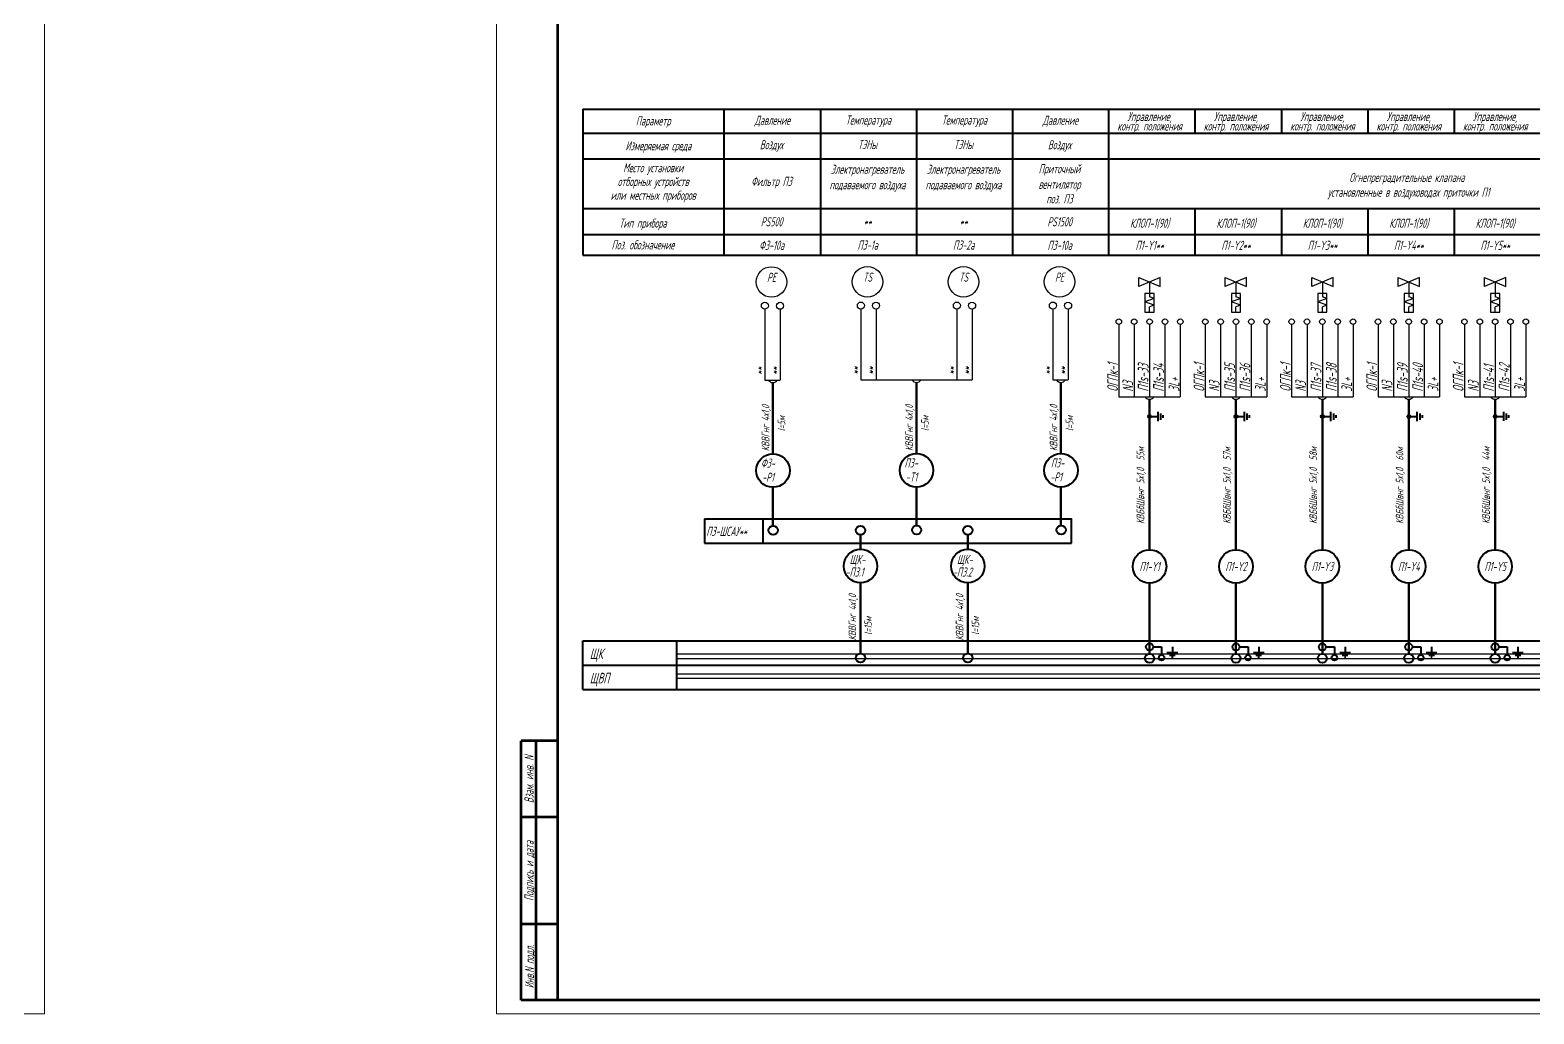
# Model space of a CAD drawing. Header units: millimetres. Extents: x -680 to 9204, y -4430 to 7779.
# Drawn here: x 3640.7 to 4133.7, y -2712.2 to -2389.7 of the extents above; entities that cross this region are included whole.
import ezdxf
from ezdxf.enums import TextEntityAlignment as Align

# ---------------------------------------------------------------- set-up
doc = ezdxf.new("R2010")
doc.units = ezdxf.units.MM
doc.layers.get('Defpoints').update_dxf_attribs({"color": 33})
for name, color, linetype, lineweight in [('text', 41, 'Continuous', 20), ('Арматура', 1, 'Continuous', 25), ('Датчики', 31, 'Continuous', 50), ('Земля', 233, 'Continuous', 40), ('Таблица', 253, 'Continuous', 40), ('Текст_КИП', 2, 'Continuous', 25), ('Толст.рамка', 7, 'Continuous', 60), ('Тонк.рамка', 10, 'Continuous', 20), ('Щиты_пульты', 5, 'Continuous', 40), ('Эл.кабель', 2, 'Continuous', 50)]:
    doc.layers.add(name, color=color, linetype=linetype, lineweight=lineweight)
doc.layers.add('ТЕКСТ', color=2, linetype='Continuous')
doc.styles.add('Simplex', font='simplex.shx', dxfattribs={"width": 0.7, "oblique": 15})

# ---------------------------------------------------------------- blocks, each defined once
blk = doc.blocks.new('Заземление')
for p, q in [((0, 0), (0, -1.99)), ((1.74, -1.99), (-1.77, -1.99)), ((0.92, -2.81), (-0.95, -2.81)), ((0.24, -3.5), (-0.27, -3.5))]:
    blk.add_line(p, q)

msp = doc.modelspace()

# ---------------------------------------------------------------- linework, layer by layer
for p, q in [((4009.228, -2477.669), (4006.195, -2478.755)), ((4009.228, -2479.841), (4006.195, -2478.755)), ((4009.228, -2477.669), (4007.711, -2477.055)), ((4009.228, -2479.841), (4007.711, -2480.384)), ((4037.553, -2477.669), (4034.52, -2478.755)), ((4037.553, -2479.84), (4034.52, -2478.755)), ((4037.553, -2477.669), (4036.036, -2477.055)), ((4037.553, -2479.84), (4036.036, -2480.383)), ((4065.878, -2477.669), (4062.845, -2478.755)), ((4065.878, -2479.841), (4062.845, -2478.755)), ((4065.878, -2477.669), (4064.362, -2477.055)), ((4065.878, -2479.841), (4064.362, -2480.384)), ((4094.203, -2477.669), (4091.17, -2478.755)), ((4094.203, -2479.841), (4091.17, -2478.755)), ((4094.203, -2477.669), (4092.687, -2477.055)), ((4094.203, -2479.841), (4092.687, -2480.384)), ((4122.528, -2477.667), (4119.495, -2478.753)), ((4122.528, -2479.839), (4119.495, -2478.753)), ((4122.528, -2477.667), (4121.012, -2477.054)), ((4122.528, -2479.839), (4121.012, -2480.382)), ((3881.587, -2481.198), (3881.587, -2504.387)), ((3886.587, -2481.198), (3886.587, -2504.387)), ((3913.062, -2481.125), (3913.062, -2504.315)), ((3918.062, -2481.125), (3918.062, -2504.315)), ((3944.536, -2481.125), (3944.536, -2504.315)), ((3949.536, -2481.125), (3949.536, -2504.315)), ((3976.011, -2481.125), (3976.011, -2504.315)), ((3981.011, -2481.125), (3981.011, -2504.315)), ((4007.711, -2482.084), (4007.711, -2480.384)), ((4036.036, -2482.084), (4036.036, -2480.383)), ((4064.362, -2482.084), (4064.362, -2480.384)), ((4092.687, -2482.084), (4092.687, -2480.384)), ((4121.012, -2482.082), (4121.012, -2480.382)), ((3997.639, -2486.144), (3997.639, -2509.857)), ((4002.675, -2486.144), (4002.675, -2509.857)), ((4007.711, -2486.144), (4007.711, -2509.857)), ((4012.747, -2486.144), (4012.747, -2509.857)), ((4017.784, -2486.144), (4017.784, -2509.857)), ((4025.964, -2486.143), (4025.964, -2509.857)), ((4031, -2486.143), (4031, -2509.857)), ((4036.036, -2486.143), (4036.036, -2509.857)), ((4041.073, -2486.143), (4041.073, -2509.857)), ((4046.109, -2486.143), (4046.109, -2509.857)), ((4054.289, -2486.144), (4054.289, -2509.857)), ((4059.325, -2486.144), (4059.325, -2509.857)), ((4064.362, -2486.144), (4064.362, -2509.857)), ((4069.398, -2486.144), (4069.398, -2509.857)), ((4074.434, -2486.144), (4074.434, -2509.857)), ((4082.614, -2486.144), (4082.614, -2509.857)), ((4087.651, -2486.144), (4087.651, -2509.857)), ((4092.687, -2486.144), (4092.687, -2509.857)), ((4097.723, -2486.144), (4097.723, -2509.857)), ((4102.759, -2486.144), (4102.759, -2509.857)), ((4110.94, -2486.142), (4110.94, -2509.856)), ((4115.976, -2486.142), (4115.976, -2509.856)), ((4121.012, -2486.142), (4121.012, -2509.856)), ((4126.048, -2486.142), (4126.048, -2509.856)), ((4131.084, -2486.142), (4131.084, -2509.856)), ((3881.587, -2504.387), (3886.587, -2504.387)), ((3913.062, -2504.315), (3949.536, -2504.315)), ((3976.011, -2504.315), (3981.011, -2504.315)), ((3997.639, -2509.857), (4017.784, -2509.857)), ((4025.964, -2509.857), (4046.109, -2509.857)), ((4054.289, -2509.857), (4074.434, -2509.857)), ((4082.614, -2509.857), (4102.759, -2509.857)), ((4110.94, -2509.856), (4131.084, -2509.856))]:
    msp.add_line(p, q)
for points in [[(4009.228, -2476.018), (4006.195, -2476.018), (4006.195, -2482.084), (4009.228, -2482.084)], [(4037.553, -2476.018), (4034.52, -2476.018), (4034.52, -2482.084), (4037.553, -2482.084)], [(4065.878, -2476.018), (4062.845, -2476.018), (4062.845, -2482.084), (4065.878, -2482.084)], [(4094.203, -2476.018), (4091.17, -2476.018), (4091.17, -2482.084), (4094.203, -2482.084)], [(4122.528, -2476.016), (4119.495, -2476.016), (4119.495, -2482.082), (4122.528, -2482.082)]]:
    msp.add_lwpolyline(points, close=True)
at = {"lineweight": -3}
for centre in [(3881.587, -2480.029), (3886.587, -2480.051), (3913.062, -2479.957), (3918.062, -2479.978), (3944.536, -2479.957), (3949.536, -2479.978), (3976.011, -2479.957), (3981.011, -2479.978)]:
    msp.add_circle(centre, 1.147, dxfattribs=at)
for centre in [(3997.639, -2485.235), (4002.675, -2485.235), (4007.711, -2485.235), (4012.747, -2485.235), (4017.784, -2485.235), (4025.964, -2485.234), (4031, -2485.234), (4036.036, -2485.234), (4041.073, -2485.234), (4046.109, -2485.234), (4054.289, -2485.235), (4059.325, -2485.235), (4064.362, -2485.235), (4069.398, -2485.235), (4074.434, -2485.235), (4082.614, -2485.235), (4087.651, -2485.235), (4092.687, -2485.235), (4097.723, -2485.235), (4102.759, -2485.235), (4110.94, -2485.233), (4115.976, -2485.233), (4121.012, -2485.233), (4126.048, -2485.233), (4131.084, -2485.233)]:
    msp.add_circle(centre, 0.909)
for centre in [(3884.236, -2503.537), (3931.299, -2503.465), (3978.66, -2503.465), (4007.711, -2509.008), (4036.036, -2509.007), (4064.362, -2509.008), (4092.687, -2509.008), (4121.012, -2509.006)]:
    msp.add_arc(centre, 1.689, 210.20685, 329.79315)
at = {"layer": 'Defpoints'}
for p, q in [((3852.665, -2594.124), (4526.001, -2594.124)), ((3852.665, -2595.624), (4526.001, -2595.624)), ((3852.665, -2600.624), (4526.001, -2600.624)), ((3852.665, -2602.124), (4526.001, -2602.124))]:
    msp.add_line(p, q, dxfattribs=at)
at = {"layer": 'Арматура'}
for p, q in [((4004.211, -2473.727), (4004.211, -2470.727)), ((4011.211, -2470.727), (4004.211, -2473.727)), ((4004.211, -2470.727), (4011.211, -2473.727)), ((4007.711, -2472.227), (4007.711, -2477.055)), ((4011.211, -2473.727), (4011.211, -2470.727)), ((4032.536, -2473.727), (4032.536, -2470.727)), ((4039.536, -2470.727), (4032.536, -2473.727)), ((4032.536, -2470.727), (4039.536, -2473.727)), ((4036.036, -2472.227), (4036.036, -2477.055)), ((4039.536, -2473.727), (4039.536, -2470.727)), ((4060.862, -2473.727), (4060.862, -2470.727)), ((4067.862, -2470.727), (4060.862, -2473.727)), ((4060.862, -2470.727), (4067.862, -2473.727)), ((4064.362, -2472.227), (4064.362, -2477.055)), ((4067.862, -2473.727), (4067.862, -2470.727)), ((4089.187, -2473.727), (4089.187, -2470.727)), ((4096.187, -2470.727), (4089.187, -2473.727)), ((4089.187, -2470.727), (4096.187, -2473.727)), ((4092.687, -2472.227), (4092.687, -2477.055)), ((4096.187, -2473.727), (4096.187, -2470.727)), ((4117.512, -2473.725), (4117.512, -2470.725)), ((4124.512, -2470.725), (4117.512, -2473.725)), ((4117.512, -2470.725), (4124.512, -2473.725)), ((4121.012, -2472.225), (4121.012, -2477.054)), ((4124.512, -2473.725), (4124.512, -2470.725))]:
    msp.add_line(p, q, dxfattribs=at)
at = {"layer": 'Датчики', "lineweight": 30}
for centre in [(3883.757, -2472.228), (3915.232, -2472.156), (3946.707, -2472.156), (3978.181, -2472.156)]:
    msp.add_circle(centre, 5, dxfattribs=at)
at = {"layer": 'Земля'}
for p, q in [((4008.211, -2516.321), (4010.504, -2516.321)), ((4008.211, -2516.321), (4010.504, -2516.321)), ((4010.504, -2517.802), (4010.504, -2514.84)), ((4010.504, -2517.802), (4010.504, -2514.84)), ((4011.421, -2517.313), (4011.421, -2515.329)), ((4011.421, -2517.401), (4011.421, -2515.418)), ((4012.184, -2516.766), (4012.184, -2515.876)), ((4012.184, -2516.766), (4012.184, -2515.876)), ((4036.536, -2516.321), (4038.829, -2516.321)), ((4036.536, -2516.321), (4038.829, -2516.321)), ((4038.829, -2517.802), (4038.829, -2514.84)), ((4038.829, -2517.802), (4038.829, -2514.84)), ((4039.746, -2517.312), (4039.746, -2515.329)), ((4039.746, -2517.401), (4039.746, -2515.417)), ((4040.509, -2516.766), (4040.509, -2515.876)), ((4040.509, -2516.766), (4040.509, -2515.876)), ((4064.862, -2516.321), (4067.154, -2516.321)), ((4064.862, -2516.321), (4067.154, -2516.321)), ((4067.154, -2517.802), (4067.154, -2514.84)), ((4067.154, -2517.802), (4067.154, -2514.84)), ((4068.071, -2517.313), (4068.071, -2515.329)), ((4068.071, -2517.401), (4068.071, -2515.418)), ((4068.834, -2516.766), (4068.834, -2515.876)), ((4068.834, -2516.766), (4068.834, -2515.876)), ((4093.187, -2516.321), (4095.48, -2516.321)), ((4093.187, -2516.321), (4095.48, -2516.321)), ((4095.48, -2517.802), (4095.48, -2514.84)), ((4095.48, -2517.802), (4095.48, -2514.84)), ((4096.396, -2517.313), (4096.396, -2515.329)), ((4096.396, -2517.401), (4096.396, -2515.418)), ((4097.159, -2516.766), (4097.159, -2515.876)), ((4097.159, -2516.766), (4097.159, -2515.876)), ((4121.512, -2516.319), (4123.805, -2516.319)), ((4121.512, -2516.319), (4123.805, -2516.319)), ((4123.805, -2517.8), (4123.805, -2514.838)), ((4123.805, -2517.8), (4123.805, -2514.838)), ((4124.722, -2517.311), (4124.722, -2515.328)), ((4124.722, -2517.4), (4124.722, -2515.416)), ((4125.485, -2516.764), (4125.485, -2515.874)), ((4125.485, -2516.764), (4125.485, -2515.874)), ((4008.882, -2591.858), (4011.659, -2591.858)), ((4011.659, -2591.858), (4011.659, -2594.497)), ((4037.207, -2591.857), (4039.984, -2591.857)), ((4039.984, -2591.857), (4039.984, -2594.497)), ((4065.532, -2591.858), (4068.31, -2591.858)), ((4068.31, -2591.858), (4068.31, -2594.497)), ((4093.858, -2591.858), (4096.635, -2591.858)), ((4096.635, -2591.858), (4096.635, -2594.497)), ((4122.183, -2591.856), (4124.96, -2591.856)), ((4124.96, -2591.856), (4124.96, -2594.495))]:
    msp.add_line(p, q, dxfattribs=at)
for centre, radius in [((4007.711, -2516.321), 0.5), ((4007.711, -2516.321), 0.5), ((4036.036, -2516.321), 0.5), ((4036.036, -2516.321), 0.5), ((4064.362, -2516.321), 0.5), ((4064.362, -2516.321), 0.5), ((4092.687, -2516.321), 0.5), ((4092.687, -2516.321), 0.5), ((4121.012, -2516.319), 0.5), ((4121.012, -2516.319), 0.5), ((4007.711, -2591.858), 1.171), ((4036.036, -2591.857), 1.171), ((4064.362, -2591.858), 1.171), ((4092.687, -2591.858), 1.171), ((4121.012, -2591.856), 1.171), ((4011.659, -2595.406), 0.909), ((4039.984, -2595.406), 0.909), ((4068.31, -2595.406), 0.909), ((4096.635, -2595.406), 0.909), ((4124.96, -2595.404), 0.909)]:
    msp.add_circle(centre, radius, dxfattribs=at)
at = {"layer": 'Таблица'}
for p, q in [((3821.967, -2415.537), (3821.967, -2463.417)), ((3821.967, -2415.537), (4520.814, -2415.537)), ((3868.104, -2415.537), (3868.104, -2463.417)), ((3899.962, -2448.082), (3899.962, -2415.537)), ((3931.437, -2448.243), (3931.437, -2415.537)), ((3962.911, -2448.243), (3962.911, -2415.537)), ((3994.386, -2463.417), (3994.386, -2415.537)), ((4022.711, -2423.433), (4022.711, -2415.537)), ((4051.036, -2423.433), (4051.036, -2415.537)), ((4079.362, -2423.433), (4079.362, -2415.537)), ((4107.687, -2423.433), (4107.687, -2415.537)), ((3821.967, -2423.433), (3868.033, -2423.433)), ((3868.104, -2423.433), (4520.814, -2423.433)), ((3821.967, -2431.823), (3868.104, -2431.823)), ((3868.104, -2431.823), (4520.814, -2431.823)), ((3821.967, -2448.155), (3868.104, -2448.155)), ((3868.104, -2448.155), (4453.576, -2448.155)), ((3899.962, -2463.417), (3899.962, -2448.082)), ((3931.437, -2463.417), (3931.437, -2448.243)), ((3962.911, -2463.417), (3962.911, -2448.243)), ((4022.711, -2463.417), (4022.711, -2448.155)), ((4051.036, -2463.417), (4051.036, -2448.155)), ((4079.362, -2463.417), (4079.362, -2448.155)), ((4107.687, -2463.417), (4107.687, -2448.155)), ((3821.967, -2456.677), (3868.104, -2456.677)), ((3868.104, -2456.677), (4520.814, -2456.677)), ((3821.967, -2463.417), (4520.814, -2463.417))]:
    msp.add_line(p, q, dxfattribs=at)
for centre in [(3884.31, -2553.614), (3912.942, -2553.62), (3931.377, -2553.542), (3948.124, -2553.62), (3978.739, -2553.542), (3912.942, -2595.45), (3948.124, -2595.45), (4007.711, -2595.574), (4036.036, -2595.574), (4064.362, -2595.574), (4092.687, -2595.574), (4121.012, -2595.573)]:
    msp.add_circle(centre, 1.5, dxfattribs=at)
at = {"layer": 'Толст.рамка'}
for p in [(3813.655, -2123.151), (4629.655, -2707.654)]:
    msp.add_line(p, (3813.655, -2707.654), dxfattribs=at)
at = {"layer": 'Толст.рамка', "lineweight": 60}
for p, q in [((3801.655, -2707.654), (3801.655, -2622.654)), ((3813.655, -2622.654), (3801.655, -2622.654)), ((3806.655, -2707.654), (3806.655, -2622.654)), ((3813.655, -2647.654), (3801.655, -2647.654)), ((3801.655, -2682.654), (3813.655, -2682.654)), ((3813.655, -2707.654), (3801.655, -2707.654))]:
    msp.add_line(p, q, dxfattribs=at)
at = {"layer": 'Тонк.рамка'}
for p, q in [((3645.415, -2118.151), (3645.415, -2712.151)), ((3793.655, -2712.151), (3793.655, -2118.151)), ((2687.235, -2712.151), (3645.415, -2712.151)), ((3793.655, -2712.151), (4634.655, -2712.151))]:
    msp.add_line(p, q, dxfattribs=at)
at = {"layer": 'Щиты_пульты'}
for p, q in [((3861.835, -2549.872), (3861.834, -2557.872)), ((3861.835, -2549.872), (3982.084, -2549.869)), ((3880.945, -2549.873), (3880.944, -2557.873)), ((3982.084, -2557.801), (3982.084, -2549.801)), ((3861.834, -2557.872), (3982.084, -2557.873)), ((3821.967, -2589.83), (4526.001, -2589.83)), ((3821.967, -2597.83), (3821.967, -2589.83)), ((3852.665, -2589.83), (3852.665, -2597.83)), ((3821.967, -2597.83), (4526.001, -2597.83)), ((3821.967, -2605.83), (3821.967, -2597.83)), ((3852.665, -2597.83), (3852.664, -2605.83)), ((3821.967, -2605.83), (4526.001, -2605.83))]:
    msp.add_line(p, q, dxfattribs=at)
at = {"layer": 'Эл.кабель'}
for p, q in [((3884.236, -2505.226), (3884.236, -2528.543)), ((3931.299, -2505.154), (3931.299, -2528.471)), ((3978.66, -2505.154), (3978.66, -2528.471)), ((4007.711, -2510.697), (4007.711, -2559.98)), ((4036.036, -2510.696), (4036.036, -2559.98)), ((4064.362, -2510.697), (4064.362, -2559.98)), ((4092.687, -2510.697), (4092.687, -2559.98)), ((4121.012, -2510.695), (4121.012, -2559.979)), ((3884.232, -2539.543), (3884.232, -2552.116)), ((3931.299, -2539.471), (3931.299, -2552.044)), ((3978.66, -2539.471), (3978.66, -2552.044)), ((3912.942, -2559.856), (3912.942, -2555.12)), ((3948.124, -2559.856), (3948.124, -2555.12)), ((3912.942, -2570.856), (3912.942, -2593.95)), ((3948.124, -2570.856), (3948.124, -2593.95)), ((4007.711, -2570.98), (4007.711, -2594.074)), ((4036.036, -2570.98), (4036.036, -2594.074)), ((4064.362, -2570.98), (4064.362, -2594.074)), ((4092.687, -2570.98), (4092.687, -2594.074)), ((4121.012, -2570.979), (4121.012, -2594.073))]:
    msp.add_line(p, q, dxfattribs=at)
at = {"layer": 'Эл.кабель', "lineweight": 40}
for centre in [(3884.236, -2534.043), (3931.299, -2533.971), (3978.66, -2533.971), (3912.942, -2565.356), (3948.124, -2565.356), (4007.711, -2565.48), (4036.036, -2565.48), (4064.362, -2565.48), (4092.687, -2565.48), (4121.012, -2565.479)]:
    msp.add_circle(centre, 5.5, dxfattribs=at)

# ---------------------------------------------------------------- block references
at = {"layer": 'Земля'}
for p in [(4015.19, -2591.828), (4043.515, -2591.828), (4071.84, -2591.828), (4100.165, -2591.828), (4128.49, -2591.826)]:
    msp.add_blockref('Заземление', p, dxfattribs=at)

# ---------------------------------------------------------------- texts
at = {"lineweight": -3, "style": 'Simplex', "oblique": 15, "width": 0.6}
for s, height, p in [('ОГПк-1', 3.5, (3997.34, -2508.197)), ('П1s-33', 3.5, (4007.377, -2508.197)), ('П1s-34', 3.5, (4012.413, -2508.197)), ('ОГПк-1', 3.5, (4025.666, -2508.197)), ('П1s-35', 3.5, (4035.702, -2508.197)), ('П1s-36', 3.5, (4040.738, -2508.197)), ('ОГПк-1', 3.5, (4053.991, -2508.197)), ('П1s-37', 3.5, (4064.027, -2508.197)), ('П1s-38', 3.5, (4069.063, -2508.197)), ('ОГПк-1', 3.5, (4082.316, -2508.197)), ('П1s-39', 3.5, (4092.352, -2508.197)), ('П1s-40', 3.5, (4097.388, -2508.197)), ('ОГПк-1', 3.5, (4110.641, -2508.195)), ('П1s-41', 3.5, (4120.677, -2508.195)), ('П1s-42', 3.5, (4125.714, -2508.195)), ('**', 3, (3881.252, -2502.727)), ('**', 3, (3886.252, -2502.727)), ('**', 3, (3912.727, -2502.655)), ('**', 3, (3917.727, -2502.655)), ('**', 3, (3944.202, -2502.655)), ('**', 3, (3949.202, -2502.655)), ('**', 3, (3975.676, -2502.655)), ('**', 3, (3980.676, -2502.655)), ('N3', 3.5, (4002.34, -2508.197)), ('3L+', 3.5, (4017.449, -2508.197)), ('N3', 3.5, (4030.666, -2508.197)), ('3L+', 3.5, (4045.774, -2508.197)), ('N3', 3.5, (4058.991, -2508.197)), ('3L+', 3.5, (4074.099, -2508.197)), ('N3', 3.5, (4087.316, -2508.197)), ('3L+', 3.5, (4102.425, -2508.197)), ('N3', 3.5, (4115.641, -2508.195)), ('3L+', 3.5, (4130.75, -2508.195))]:
    msp.add_text(s, height=height, rotation=90, dxfattribs=at).set_placement(p)
at = {"style": 'Simplex', "oblique": 15, "width": 0.6}
for s, p in [('Ф3-', (3880.306, -2533.107)), ('П3-', (3927.369, -2533.035)), ('П3-', (3975.345, -2533.035)), ('-Р1', (3880.682, -2537.753)), ('-T1', (3927.744, -2537.681)), ('-Р1', (3975.105, -2537.681)), ('ЩК-', (3909.388, -2564.676)), ('ЩК-', (3944.569, -2564.676)), ('-П3.1', (3908.048, -2568.82)), ('-П3.2', (3943.229, -2568.82))]:
    msp.add_text(s, height=3, dxfattribs=at).set_placement(p)
for s, p in [('П1-Y1', (4007.711, -2565.48)), ('П1-Y2', (4036.036, -2565.48)), ('П1-Y3', (4064.362, -2565.48)), ('П1-Y4', (4092.687, -2565.48)), ('П1-Y5', (4121.012, -2565.479))]:
    msp.add_text(s, height=3, dxfattribs=at).set_placement(p, align=Align.MIDDLE)
at = {"layer": 'text', "color": 2, "style": 'Simplex', "oblique": 15, "width": 0.6}
for p in [(3883.068, -2527.718), (3930.131, -2527.646), (3977.492, -2527.646), (3911.514, -2589.727), (3946.695, -2589.727)]:
    msp.add_text('КВВГнг 4х1,0  ', height=2.5, rotation=90, dxfattribs=at).set_placement(p)
at = {"layer": 'text', "color": 1, "style": 'Simplex', "oblique": 15, "width": 0.6}
for s, p in [('КВБбШвнг 5х1,0  55м', (4005.972, -2551.541)), ('КВБбШвнг 5х1,0  57м', (4034.297, -2551.54)), ('КВБбШвнг 5х1,0  58м', (4062.622, -2551.541)), ('КВБбШвнг 5х1,0  60м', (4090.947, -2551.541)), ('КВБбШвнг 5х1,0  44м', (4119.272, -2551.539))]:
    msp.add_text(s, height=2.5, rotation=90, dxfattribs=at).set_placement(p)
at = {"layer": 'ТЕКСТ', "style": 'Simplex', "oblique": 15, "width": 0.6}
for s, p in [('l=5м', (3888.269, -2521.203)), ('l=5м', (3935.332, -2521.131)), ('l=5м', (3982.693, -2521.131)), ('l=15м', (3916.678, -2587.943)), ('l=15м', (3951.859, -2587.943))]:
    msp.add_text(s, height=2.5, rotation=90, dxfattribs=at).set_placement(p)
at = {"layer": 'Текст_КИП', "style": 'Simplex', "oblique": 15, "width": 0.6}
for s, p in [('Параметр', (3844.967, -2420.915)), ('Давление', (3884.033, -2420.716)), ('Температура', (3915.508, -2420.644)), ('Температура', (3946.982, -2420.644)), ('Давление', (3978.457, -2420.722)), ('контр. положения', (4007.711, -2422.61)), ('Управление,', (4007.711, -2419.485)), ('контр. положения', (4036.036, -2422.609)), ('Управление,', (4036.036, -2419.485)), ('контр. положения', (4064.362, -2422.61)), ('Управление,', (4064.362, -2419.485)), ('контр. положения', (4092.687, -2422.61)), ('Управление,', (4092.687, -2419.485)), ('контр. положения', (4121.012, -2422.608)), ('Управление,', (4121.012, -2419.483)), ('Измеряемая среда', (3846.669, -2429.072)), ('Воздух', (3883.76, -2428.745)), ('ТЭНы', (3915.234, -2428.673)), ('ТЭНы', (3946.709, -2428.673)), ('Воздух', (3978.183, -2428.751)), ('Место установки', (3844.967, -2436.297)), ('Электронагреватель', (3915.234, -2436.77)), ('Электронагреватель', (3946.709, -2436.77)), ('Приточный', (3978.183, -2436.614)), ('отборных устройств', (3844.967, -2440.797)), ('Фильтр П3', (3883.76, -2440.761)), ('подаваемого воздуха', (3915.234, -2441.863)), ('подаваемого воздуха', (3946.709, -2441.863)), ('вентилятор', (3978.183, -2441.707)), ('Огнепреградительные клапана ', (4092.687, -2439.446)), ('или местных приборов', (3844.967, -2445.297)), ('поз. П3', (3978.183, -2446.476)), ('установленные в воздуховодах приточки П1', (4092.687, -2444.303)), ('Тип прибора', (3841.598, -2454.446)), ('PS500', (3883.813, -2454.005)), ('PS1500', (3978.237, -2454.011)), ('КЛОП-1(90)', (4007.711, -2454.478)), ('КЛОП-1(90)', (4036.036, -2454.477)), ('КЛОП-1(90)', (4064.362, -2454.478)), ('КЛОП-1(90)', (4092.687, -2454.478)), ('КЛОП-1(90)', (4121.012, -2454.476)), ('Поз. обозначение', (3841.598, -2461.566)), ('Ф3-10а', (3883.813, -2461.707)), ('П3-1а', (3915.288, -2461.635)), ('П3-2а', (3946.763, -2461.635)), ('П3-10а', (3978.237, -2461.713)), ('П1-Y1**', (4007.711, -2461.723)), ('П1-Y2**', (4036.036, -2461.723)), ('П1-Y3**', (4064.362, -2461.723)), ('П1-Y4**', (4092.687, -2461.723)), ('П1-Y5**', (4121.012, -2461.722))]:
    msp.add_text(s, height=3, dxfattribs=at).set_placement(p, align=Align.CENTER)
at = {"layer": 'Текст_КИП', "color": 1, "style": 'Simplex', "oblique": 15, "width": 0.6}
for p in [(3915.288, -2453.933), (3946.763, -2453.933)]:
    msp.add_text('**', height=3, dxfattribs=at).set_placement(p, align=Align.CENTER)
at = {"layer": 'Текст_КИП', "lineweight": 30, "style": 'Simplex', "oblique": 15, "width": 0.6}
for s, p in [('PE', (3883.757, -2472.228)), ('TS', (3915.232, -2472.156)), ('TS', (3946.707, -2472.156)), ('PE', (3978.181, -2472.156))]:
    msp.add_text(s, height=3, dxfattribs=at).set_placement(p, align=Align.CENTER)
at = {"layer": 'Текст_КИП', "style": 'Simplex', "oblique": 15, "width": 0.6}
for s, height, p in [('П3-ШСАУ**', 3, (3862.382, -2555.453)), ('ЩК', 3.5, (3824.163, -2595.842)), ('ЩВП', 3.5, (3824.163, -2603.842))]:
    msp.add_text(s, height=height, dxfattribs=at).set_placement(p)
at = {"layer": 'Текст_КИП', "ltscale": 0.02, "style": 'Simplex', "oblique": 15, "width": 0.6}
for s, p in [('Взам. инв. N', (3805.786, -2635.283)), ('Подпись и дата', (3805.786, -2665.283)), ('Инв.N подл.', (3805.922, -2696.655))]:
    msp.add_text(s, height=3, rotation=90, dxfattribs=at).set_placement(p, align=Align.CENTER)

doc.saveas('drawing.dxf')
